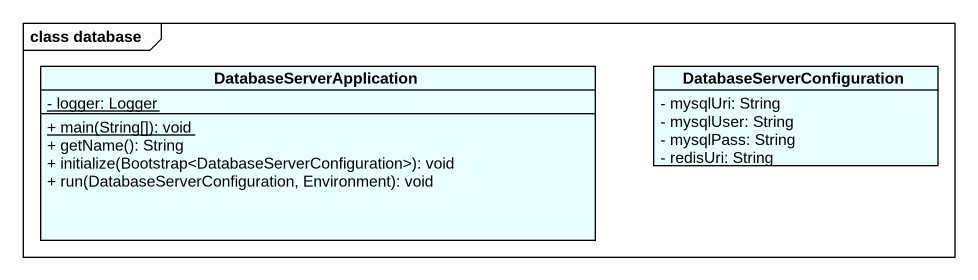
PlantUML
@startuml
mainframe class database
hide circle
hide empty members
skinparam classAttributeIconSize 0
class DatabaseServerApplication #E9FFFF {
  {static} - logger: Logger
  {static} + main(String[]): void
  + getName(): String
  + initialize(Bootstrap<DatabaseServerConfiguration>): void
  + run(DatabaseServerConfiguration, Environment): void
}
class DatabaseServerConfiguration #E9FFFF {
  - mysqlUri: String
  - mysqlUser: String
  - mysqlPass: String
  - redisUri: String
}
@enduml
